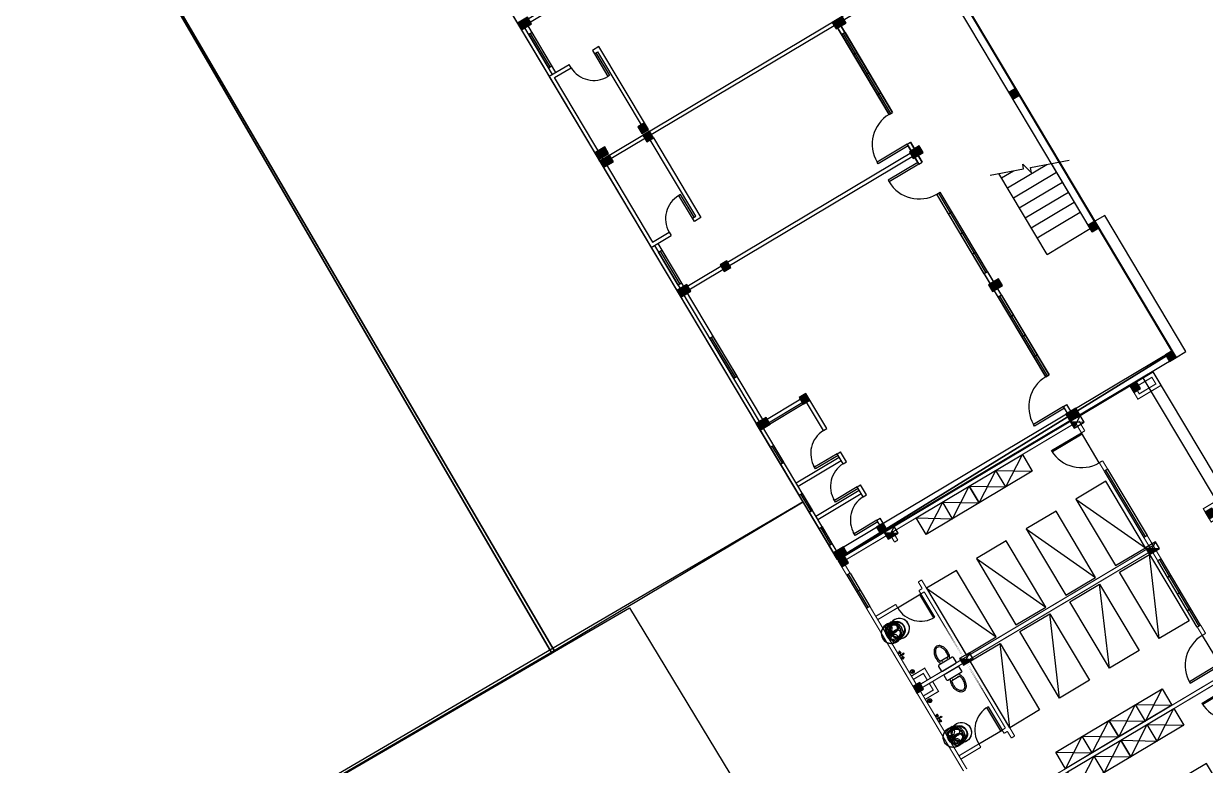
# Model space of a CAD drawing. Header units: millimetres. Extents: x -341 to 79, y 65 to 137.
# Drawn here: x -326.49 to -318.85, y 122.92 to 127.72 of the extents above; entities that cross this region are included whole.
import ezdxf

# ---------------------------------------------------------------- set-up
doc = ezdxf.new("R2010")
doc.units = ezdxf.units.MM
doc.header["$LTSCALE"] = 0.3
doc.header["$MEASUREMENT"] = 0
doc.linetypes.add('DASHDOTX2', pattern=[2, 1, -0.5, 0, -0.5])
doc.layers.get('0').update_dxf_attribs({"linetype": 'CONTINUOUS', "lineweight": 13})
for name, color, linetype in [('CHUSO', 141, 'CONTINUOUS'), ('HATCH', 8, 'CONTINUOUS'), ('HATCH1', 8, 'CONTINUOUS'), ('KT', 8, 'CONTINUOUS'), ('LAYER 1', 1, 'CONTINUOUS'), ('Layer2', 4, 'CONTINUOUS'), ('LAYER3', 34, 'CONTINUOUS'), ('LAYER5', 5, 'CONTINUOUS'), ('LAYER7', 7, 'CONTINUOUS'), ('THIETBI', 25, 'CONTINUOUS'), ('TUONG', 7, 'CONTINUOUS')]:
    doc.layers.add(name, color=color, linetype=linetype)
doc.styles.add('ATTR', font='romans.shx', dxfattribs={"width": 0.8, "height": 0.7})
doc.linetypes.add('FENCELINE2', pattern='A,0.25,-0.1,[132,ltypeshp.shx,S=0.1,R=0,X=-0.1,Y=0],-0.1,1', length=1.45)

# ---------------------------------------------------------------- blocks, each defined once
blk = doc.blocks.new('TOILET')
at = {"layer": 'THIETBI', "linetype": 'Continuous'}
for p, q in [((2.25, 0), (-2.25, 0)), ((-2.5, -0.25), (-2.5, -1.75)), ((-2.25, -2), (2.25, -2)), ((-1.33, -2.7), (1.33, -2.7)), ((-0.96, -2.48), (-0.96, -2.7)), ((-0.86, -2.48), (-0.96, -2.48)), ((-0.96, -2.7), (-0.86, -2.7)), ((-0.86, -2.7), (-0.86, -2.48)), ((0.86, -2.7), (0.86, -2.48)), ((0.86, -2.48), (0.96, -2.48)), ((0.96, -2.7), (0.86, -2.7)), ((0.96, -2.48), (0.96, -2.7)), ((2.5, -1.75), (2.5, -0.25))]:
    blk.add_line(p, q, dxfattribs=at)
for centre, radius, start, end in [((-2.25, -0.25), 0.25, 90, 180), ((2.25, -0.25), 0.25, 0, 90), ((-2.25, -1.75), 0.25, 180, 270), ((2.64, -4.01), 4.58, 164.9269, 180), ((1.34, -3.66), 3.23, 149.0966, 164.9269), ((2.64, -4.01), 4.18, 164.9269, 180), ((1.34, -3.66), 2.83, 160.176, 164.9269), ((-1.34, -3.66), 2.83, 15.0731, 19.824), ((-2.64, -4.01), 4.18, 0, 15.0731), ((-1.34, -3.66), 3.23, 15.0731, 30.9034), ((-2.64, -4.01), 4.58, 360, 15.0731), ((2.25, -1.75), 0.25, 270, 0), ((2.64, -4.01), 4.58, 180, 195.0731), ((1.34, -4.36), 3.23, 195.0731, 213.0315), ((2.64, -4.01), 4.18, 180, 195.0731), ((1.34, -4.36), 2.83, 195.0731, 213.0315), ((0.52, -4.9), 2.26, 213.0315, 237.5002), ((0.52, -4.9), 1.86, 213.0315, 237.5002), ((0, -5.71), 0.893, 237.5002, 270), ((0, -5.71), 0.893, 270, 302.4998), ((-0.52, -4.9), 1.86, 302.4998, 326.9685), ((-0.52, -4.9), 2.26, 302.4998, 326.9685), ((-1.34, -4.36), 2.83, 326.9685, 344.9269), ((-1.34, -4.36), 3.23, 326.9685, 344.9269), ((-2.64, -4.01), 4.18, 344.9269, 360), ((-2.64, -4.01), 4.58, 344.9269, 0), ((0, -5.71), 1.29, 237.5002, 270), ((0, -5.71), 1.29, 270, 302.4998)]:
    blk.add_arc(centre, radius, start, end, dxfattribs=at)
blk = doc.blocks.new('la')
at = {"layer": 'THIETBI', "linetype": 'Continuous'}
for p, q in [((-5933, 607097), (-5955, 607330)), ((-5944, 607224), (-5944, 607230)), ((-5467, 607097), (-5933, 607097)), ((-5700, 607139), (-5859, 607139)), ((-5859, 607122), (-5541, 607122)), ((-5759, 607200), (-5715, 607200)), ((-5759, 607183), (-5759, 607200)), ((-5759, 607167), (-5759, 607183)), ((-5700, 607167), (-5759, 607167)), ((-5700, 607278), (-5735, 607278)), ((-5720, 607192), (-5728, 607192)), ((-5728, 607175), (-5672, 607175)), ((-5726, 607183), (-5717, 607183)), ((-5710, 607250), (-5715, 607196)), ((-5700, 607309), (-5700, 607252)), ((-5665, 607278), (-5700, 607278)), ((-5641, 607167), (-5700, 607167)), ((-5541, 607139), (-5700, 607139)), ((-5685, 607196), (-5690, 607250)), ((-5685, 607200), (-5641, 607200)), ((-5675, 607183), (-5684, 607183)), ((-5672, 607192), (-5680, 607192)), ((-5641, 607200), (-5641, 607183)), ((-5641, 607183), (-5641, 607167)), ((-5446, 607330), (-5467, 607097)), ((-5456, 607230), (-5456, 607224))]:
    blk.add_line(p, q, dxfattribs=at)
for centre, radius in [((-5743, 607183), 17), ((-5700, 607278), 21.2), ((-5700, 607278), 17), ((-5658, 607183), 17)]:
    blk.add_circle(centre, radius, dxfattribs=at)
for centre, radius, start, end in [((-5787, 607339), 103, 150.4377, 180), ((-5787, 607339), 103, 180, 209.5623), ((-5744, 607315), 152, 126.1394, 150.4377), ((-5717, 607278), 198, 106.8299, 126.1394), ((-5699, 607218), 261, 90, 106.8299), ((-5699, 607218), 261, 73.1701, 90), ((-5681, 607278), 198, 53.8606, 73.1701), ((-5653, 607315), 152, 29.5623, 53.8606), ((-5611, 607339), 103, 0, 29.5623), ((-5611, 607339), 103, 330.4377, 0), ((-5810, 607330), 145, 180, 190.3889), ((-5859, 607224), 84.9, 180, 270), ((-5859, 607224), 102, 218.2453, 270), ((-5744, 607363), 152, 209.5623, 233.8606), ((-5717, 607401), 198, 233.8606, 253.1701), ((-5699, 607460), 261, 253.1701, 266.4587), ((-5720, 607196), 4.24, 270, 354.3929), ((-5700, 607232), 20, 59.7473, 120.2527), ((-5699, 607460), 261, 273.0264, 286.8299), ((-5680, 607196), 4.24, 185.6071, 270), ((-5681, 607401), 198, 286.8299, 306.1394), ((-5653, 607363), 152, 306.1394, 330.4377), ((-5541, 607224), 84.9, 270, 0), ((-5541, 607224), 102, 270, 321.7547)]:
    blk.add_arc(centre, radius, start, end, dxfattribs=at)
blk.add_spline([(-5446, 607330), (-5488, 607436), (-5558, 607489), (-5649, 607517), (-5751, 607517), (-5842, 607489), (-5912, 607436), (-5950, 607366), (-5955, 607330)], degree=3, dxfattribs=at)
blk = doc.blocks.new('WALFCT1T')
for p, q in [((-5.5, -1), (-5, -1)), ((-5.5, -2), (-5.5, -1)), ((-2.5, -2), (-5.5, -2)), ((-5, -2), (-5, -2.5)), ((-5, -2.5), (-3, -2.5)), ((-3, -1), (-2.5, -1)), ((-3, -2.5), (-3, -2)), ((-2.5, -1), (-2.5, -2)), ((-1, -0.5), (1, -0.5)), ((0.75, -5.5), (-0.75, -5.5)), ((2.5, -1), (3, -1)), ((2.5, -2), (2.5, -1)), ((5.5, -2), (2.5, -2)), ((3, -2), (3, -2.5)), ((3, -2.5), (5, -2.5)), ((5, -1), (5.5, -1)), ((5, -2.5), (5, -2)), ((5.5, -1), (5.5, -2))]:
    blk.add_line(p, q)
for points in [[(-3, 0), (-3, -1), (-5, -1), (-5, 0)], [(-0.25, -0.5), (-0.25, 0), (0.25, 0), (0.25, -0.5)], [(5, 0), (5, -1), (3, -1), (3, 0)]]:
    blk.add_lwpolyline(points, close=True)
for centre, start, end in [((-13.2658, -3.6195), 351.4554, 14.26943), ((13.2658, -3.6195), 165.7306, 188.5446)]:
    blk.add_arc(centre, 12.6562, start, end)
at = {"style": 'ATTR', "width": 0.8, "flags": 9}
blk.add_attdef('ESTCODE', (0, 0), '', height=0.7, dxfattribs=at)
blk = doc.blocks.new('NXM')
at = {"layer": 'LAYER7', "ltscale": 5}
h = blk.add_hatch(color=256, dxfattribs=at)
h.paths.add_polyline_path([(-121859.37, 340602.76), (-121859.27, 340602.86), (-121859.47, 340602.86)])
h.paths.add_polyline_path([(-121859.37, 340602.76), (-121859.47, 340602.86), (-121859.47, 340602.66)])
h.paths.add_polyline_path([(-121859.27, 340602.66), (-121859.37, 340602.76), (-121859.47, 340602.66)])
h.paths.add_polyline_path([(-121859.27, 340602.66), (-121859.27, 340602.86), (-121859.37, 340602.76)])
h = blk.add_hatch(color=256, dxfattribs=at)
h.paths.add_polyline_path([(-121855.57, 340602.76), (-121855.47, 340602.86), (-121855.67, 340602.86)])
h.paths.add_polyline_path([(-121855.57, 340602.76), (-121855.67, 340602.86), (-121855.67, 340602.66)])
h.paths.add_polyline_path([(-121855.47, 340602.66), (-121855.57, 340602.76), (-121855.67, 340602.66)])
h.paths.add_polyline_path([(-121855.47, 340602.66), (-121855.47, 340602.86), (-121855.57, 340602.76)])
h = blk.add_hatch(color=256, dxfattribs=at)
h.paths.add_polyline_path([(-121859.27, 340601.46), (-121859.47, 340601.46), (-121859.37, 340601.31)])
h.paths.add_polyline_path([(-121859.47, 340601.16), (-121859.37, 340601.31), (-121859.47, 340601.46)])
h = blk.add_hatch(color=256, dxfattribs=at)
h.paths.add_polyline_path([(-121855.47, 340601.46), (-121855.67, 340601.46), (-121855.57, 340601.31)])
h.paths.add_polyline_path([(-121855.67, 340601.16), (-121855.57, 340601.31), (-121855.67, 340601.46)])
h = blk.add_hatch(color=256, dxfattribs=at)
h.paths.add_polyline_path([(-121859.27, 340595.86), (-121859.47, 340595.86), (-121859.37, 340595.71)])
h.paths.add_polyline_path([(-121859.47, 340595.56), (-121859.37, 340595.71), (-121859.47, 340595.86)])
h = blk.add_hatch(color=256, dxfattribs=at)
h.paths.add_polyline_path([(-121855.47, 340595.86), (-121855.67, 340595.86), (-121855.57, 340595.71)])
h.paths.add_polyline_path([(-121855.67, 340595.56), (-121855.57, 340595.71), (-121855.67, 340595.86)])
h.paths.add_polyline_path([(-121855.67, 340595.86), (-121855.67, 340595.56), (-121855.57, 340595.71)])
h = blk.add_hatch(color=256, dxfattribs=at)
h.paths.add_polyline_path([(-121859.37, 340593.96), (-121859.27, 340594.06), (-121859.47, 340594.06)])
h.paths.add_polyline_path([(-121859.37, 340593.96), (-121859.47, 340594.06), (-121859.47, 340593.86)])
h.paths.add_polyline_path([(-121859.27, 340593.86), (-121859.37, 340593.96), (-121859.47, 340593.86)])
h.paths.add_polyline_path([(-121859.27, 340593.86), (-121859.27, 340594.06), (-121859.37, 340593.96)])
h = blk.add_hatch(color=256, dxfattribs=at)
h.paths.add_polyline_path([(-121859.37, 340593.96), (-121859.27, 340594.06), (-121859.47, 340594.06)])
h.paths.add_polyline_path([(-121859.37, 340593.96), (-121859.47, 340594.06), (-121859.47, 340593.86)])
h.paths.add_polyline_path([(-121859.27, 340593.86), (-121859.37, 340593.96), (-121859.47, 340593.86)])
h.paths.add_polyline_path([(-121859.27, 340593.86), (-121859.27, 340594.06), (-121859.37, 340593.96)])
h = blk.add_hatch(color=256, dxfattribs=at)
h.paths.add_polyline_path([(-121855.57, 340593.96), (-121855.47, 340594.06), (-121855.67, 340594.06)])
h.paths.add_polyline_path([(-121855.57, 340593.96), (-121855.67, 340594.06), (-121855.67, 340593.86)])
h.paths.add_polyline_path([(-121855.47, 340593.86), (-121855.57, 340593.96), (-121855.67, 340593.86)])
h.paths.add_polyline_path([(-121855.47, 340593.86), (-121855.47, 340594.06), (-121855.57, 340593.96)])
h = blk.add_hatch(color=256, dxfattribs=at)
h.paths.add_polyline_path([(-121855.57, 340593.96), (-121855.47, 340594.06), (-121855.67, 340594.06)])
h.paths.add_polyline_path([(-121855.57, 340593.96), (-121855.67, 340594.06), (-121855.67, 340593.86)])
h.paths.add_polyline_path([(-121855.47, 340593.86), (-121855.57, 340593.96), (-121855.67, 340593.86)])
h.paths.add_polyline_path([(-121855.47, 340593.86), (-121855.47, 340594.06), (-121855.57, 340593.96)])
at = {"layer": 'LAYER 1', "ltscale": 5}
for p, q in [((-121859.859, 340602.678), (-121859.759, 340602.678)), ((-121859.809, 340602.728), (-121859.809, 340602.628)), ((-121858.881, 340602.678), (-121858.981, 340602.678)), ((-121858.931, 340602.728), (-121858.931, 340602.628))]:
    blk.add_line(p, q, dxfattribs=at)
for centre in [(-121859.809, 340602.678), (-121858.931, 340602.678)]:
    blk.add_circle(centre, 0.05, dxfattribs=at)
at = {"layer": 'LAYER5', "linetype": 'Continuous'}
for p, q in [((-121855.92, 340602.86), (-121856.92, 340602.86)), ((-121856.92, 340602.81), (-121855.92, 340602.81)), ((-121855.92, 340602.76), (-121856.92, 340602.76)), ((-121856.42, 340602.86), (-121856.42, 340602.76)), ((-121861.72, 340595.76), (-121859.72, 340595.76)), ((-121859.72, 340595.71), (-121861.72, 340595.71)), ((-121861.72, 340595.66), (-121859.72, 340595.66)), ((-121861.22, 340595.76), (-121861.22, 340595.66)), ((-121860.72, 340595.76), (-121860.72, 340595.66)), ((-121860.22, 340595.76), (-121860.22, 340595.66)), ((-121857.02, 340595.76), (-121859.02, 340595.76)), ((-121859.02, 340595.71), (-121857.02, 340595.71)), ((-121857.02, 340595.66), (-121859.02, 340595.66))]:
    blk.add_line(p, q, dxfattribs=at)
for points in [[(-121861.42, 340601.46), (-121861.42, 340601.5), (-121860.72, 340601.5), (-121860.72, 340601.46)], [(-121857.32, 340601.46), (-121857.32, 340601.5), (-121858.02, 340601.5), (-121858.02, 340601.46)], [(-121863.47, 340595.76), (-121863.51, 340595.76), (-121863.51, 340596.66), (-121863.47, 340596.66)], [(-121862.87, 340595.76), (-121862.83, 340595.76), (-121862.83, 340596.66), (-121862.87, 340596.66)], [(-121855.87, 340595.76), (-121855.91, 340595.76), (-121855.91, 340596.66), (-121855.87, 340596.66)]]:
    blk.add_lwpolyline(points, close=True, dxfattribs=at)
for centre, radius, start, end in [((-121861.4, 340601.48), 0.68, 358.3153, 91.6847), ((-121857.34, 340601.48), 0.68, 88.3153, 181.6847), ((-121863.466, 340595.76), 0.904, 90.2526, 180), ((-121862.874, 340595.76), 0.904, 360, 89.7474), ((-121855.866, 340595.76), 0.904, 90.2526, 180)]:
    blk.add_arc(centre, radius, start, end, dxfattribs=at)
at = {"layer": 'LAYER7', "ltscale": 5}
for p, q in [((-121859.47, 340602.86), (-121859.27, 340602.66)), ((-121859.27, 340602.86), (-121859.47, 340602.66)), ((-121855.67, 340602.86), (-121855.47, 340602.66)), ((-121855.47, 340602.86), (-121855.67, 340602.66)), ((-121861.42, 340602.16), (-121861.42, 340601.46)), ((-121857.32, 340602.16), (-121857.32, 340601.46)), ((-121859.47, 340601.46), (-121859.27, 340601.16)), ((-121859.27, 340601.46), (-121859.47, 340601.16)), ((-121855.67, 340601.46), (-121855.47, 340601.16)), ((-121855.47, 340601.46), (-121855.67, 340601.16)), ((-121861.97, 340595.76), (-121862.87, 340595.76)), ((-121859.47, 340595.86), (-121859.27, 340595.56)), ((-121859.27, 340595.86), (-121859.47, 340595.56)), ((-121856.77, 340595.76), (-121855.87, 340595.76)), ((-121855.67, 340595.86), (-121855.47, 340595.56)), ((-121855.47, 340595.86), (-121855.67, 340595.56)), ((-121855.47, 340595.66), (-121855.47, 340593.86)), ((-121859.27, 340594.06), (-121859.47, 340593.86)), ((-121859.27, 340594.06), (-121859.47, 340593.86)), ((-121855.67, 340594.06), (-121855.47, 340593.86)), ((-121855.47, 340594.06), (-121855.67, 340593.86)), ((-121855.67, 340594.06), (-121855.47, 340593.86)), ((-121855.47, 340594.06), (-121855.67, 340593.86)), ((-121877.97, 340593.66), (-121855.47, 340593.66)), ((-121877.97, 340593.36), (-121855.47, 340593.36))]:
    blk.add_line(p, q, dxfattribs=at)
at = {"layer": 'LAYER7', "ltscale": 5, "const_width": 0.03}
for points in [[(-121863.22, 340602.86), (-121863.22, 340595.66)], [(-121863.12, 340602.86), (-121863.12, 340595.66)], [(-121861.82, 340602.86), (-121859.37, 340602.86)], [(-121861.82, 340602.76), (-121859.37, 340602.76)], [(-121861.52, 340602.16), (-121861.52, 340602.76)], [(-121861.52, 340602.16), (-121861.52, 340602.76)], [(-121861.42, 340602.16), (-121861.42, 340602.76)], [(-121861.42, 340602.76), (-121861.42, 340602.16)], [(-121859.42, 340602.36), (-121859.72, 340602.36), (-121859.72, 340602.76)], [(-121859.42, 340602.46), (-121859.62, 340602.46), (-121859.62, 340602.76)], [(-121859.42, 340602.86), (-121859.42, 340595.66)], [(-121859.37, 340602.86), (-121856.92, 340602.86)], [(-121859.37, 340602.76), (-121856.92, 340602.76)], [(-121859.32, 340602.86), (-121859.32, 340595.66)], [(-121859.32, 340602.46), (-121859.12, 340602.46), (-121859.12, 340602.76)], [(-121859.32, 340602.36), (-121859.02, 340602.36), (-121859.02, 340602.76)], [(-121857.32, 340602.16), (-121857.32, 340602.76)], [(-121857.32, 340602.76), (-121857.32, 340602.16)], [(-121857.22, 340602.16), (-121857.22, 340602.76)], [(-121857.22, 340602.16), (-121857.22, 340602.76)], [(-121855.92, 340602.86), (-121855.47, 340602.86)], [(-121855.92, 340602.76), (-121855.57, 340602.76)], [(-121855.57, 340602.76), (-121855.57, 340595.76)], [(-121855.47, 340602.86), (-121855.47, 340595.66)], [(-121861.42, 340602.16), (-121861.52, 340602.16)], [(-121857.32, 340602.16), (-121857.22, 340602.16)], [(-121861.52, 340601.36), (-121861.52, 340601.46)], [(-121861.52, 340601.36), (-121861.52, 340601.46)], [(-121861.42, 340601.46), (-121861.52, 340601.46)], [(-121861.42, 340601.36), (-121861.42, 340601.46)], [(-121861.42, 340601.46), (-121861.42, 340601.36)], [(-121857.32, 340601.36), (-121857.32, 340601.46)], [(-121857.32, 340601.46), (-121857.32, 340601.36)], [(-121857.32, 340601.46), (-121857.22, 340601.46)], [(-121857.22, 340601.36), (-121857.22, 340601.46)], [(-121857.22, 340601.36), (-121857.22, 340601.46)], [(-121861.52, 340601.36), (-121861.72, 340601.36)], [(-121861.52, 340601.26), (-121861.72, 340601.26)], [(-121859.42, 340601.26), (-121861.52, 340601.26)], [(-121859.32, 340601.26), (-121857.22, 340601.26)], [(-121857.22, 340601.36), (-121857.02, 340601.36)], [(-121857.22, 340601.26), (-121857.02, 340601.26)], [(-121855.82, 340601.36), (-121855.57, 340601.36)], [(-121855.82, 340601.26), (-121855.57, 340601.26)], [(-121861.72, 340595.76), (-121861.97, 340595.76)], [(-121861.97, 340595.76), (-121861.97, 340595.66)], [(-121861.72, 340595.66), (-121861.97, 340595.66)], [(-121859.37, 340595.76), (-121859.72, 340595.76)], [(-121859.37, 340595.66), (-121859.72, 340595.66)], [(-121859.37, 340595.76), (-121859.02, 340595.76)], [(-121859.37, 340595.66), (-121859.02, 340595.66)], [(-121857.02, 340595.76), (-121856.77, 340595.76)], [(-121857.02, 340595.66), (-121856.77, 340595.66)], [(-121856.77, 340595.76), (-121856.77, 340595.66)], [(-121855.87, 340595.76), (-121855.57, 340595.76)], [(-121855.87, 340595.76), (-121855.87, 340595.66)], [(-121855.87, 340595.66), (-121855.57, 340595.66)]]:
    blk.add_lwpolyline(points, dxfattribs=at)
at = {"layer": 'LAYER7', "ltscale": 5}
for points in [[(-121859.47, 340602.66), (-121859.27, 340602.66), (-121859.27, 340602.86), (-121859.47, 340602.86)], [(-121855.67, 340602.66), (-121855.47, 340602.66), (-121855.47, 340602.86), (-121855.67, 340602.86)], [(-121859.47, 340601.16), (-121859.27, 340601.16), (-121859.27, 340601.46), (-121859.47, 340601.46)], [(-121855.67, 340601.16), (-121855.47, 340601.16), (-121855.47, 340601.46), (-121855.67, 340601.46)], [(-121859.47, 340595.56), (-121859.27, 340595.56), (-121859.27, 340595.86), (-121859.47, 340595.86)], [(-121855.67, 340595.56), (-121855.47, 340595.56), (-121855.47, 340595.86), (-121855.67, 340595.86)], [(-121859.47, 340593.86), (-121859.27, 340593.86), (-121859.27, 340594.06), (-121859.47, 340594.06)], [(-121859.47, 340593.86), (-121859.27, 340593.86), (-121859.27, 340594.06), (-121859.47, 340594.06)], [(-121855.67, 340593.86), (-121855.47, 340593.86), (-121855.47, 340594.06), (-121855.67, 340594.06)], [(-121855.67, 340593.86), (-121855.47, 340593.86), (-121855.47, 340594.06), (-121855.67, 340594.06)]]:
    blk.add_lwpolyline(points, close=True, dxfattribs=at)
at = {"layer": 'LAYER7', "ltscale": 5, "const_width": 0.03}
for points in [[(-121859.42, 340601.36), (-121861.42, 340601.36), (-121861.42, 340601.36), (-121859.42, 340601.36)], [(-121859.32, 340601.36), (-121857.32, 340601.36), (-121857.32, 340601.36), (-121859.32, 340601.36)], [(-121859.57, 340593.66), (-121859.17, 340593.66), (-121859.17, 340594.06), (-121859.57, 340594.06)], [(-121855.87, 340593.36), (-121855.47, 340593.36), (-121855.47, 340594.06), (-121855.87, 340594.06)], [(-121855.77, 340593.46), (-121855.57, 340593.46), (-121855.57, 340593.96), (-121855.77, 340593.96)]]:
    blk.add_lwpolyline(points, close=True, dxfattribs=at)
at = {"layer": 'THIETBI', "ltscale": 5}
for p, q in [((-121861.47, 340601.26), (-121859.47, 340600.36)), ((-121857.27, 340601.26), (-121859.27, 340600.36)), ((-121863.72, 340600.56), (-121863.22, 340599.76)), ((-121863.12, 340600.56), (-121862.62, 340599.76)), ((-121862.62, 340600.56), (-121863.12, 340599.76)), ((-121856.07, 340600.56), (-121855.57, 340599.76)), ((-121855.57, 340600.56), (-121856.07, 340599.76)), ((-121863.72, 340599.76), (-121863.22, 340598.96)), ((-121863.22, 340599.76), (-121863.72, 340598.96)), ((-121863.12, 340599.76), (-121862.62, 340598.96)), ((-121862.62, 340599.76), (-121863.12, 340598.96)), ((-121861.47, 340599.76), (-121859.47, 340598.86)), ((-121857.27, 340599.76), (-121859.27, 340598.86)), ((-121856.07, 340599.76), (-121855.57, 340598.96)), ((-121855.57, 340599.76), (-121856.07, 340598.96)), ((-121863.72, 340598.96), (-121863.22, 340598.16)), ((-121863.22, 340598.96), (-121863.72, 340598.16)), ((-121863.12, 340598.96), (-121862.62, 340598.16)), ((-121862.62, 340598.96), (-121863.12, 340598.16)), ((-121856.07, 340598.96), (-121855.57, 340598.16)), ((-121855.57, 340598.96), (-121856.07, 340598.16)), ((-121863.72, 340598.16), (-121863.22, 340597.36)), ((-121863.22, 340598.16), (-121863.72, 340597.36)), ((-121863.12, 340598.16), (-121862.62, 340597.36)), ((-121862.62, 340598.16), (-121863.12, 340597.36)), ((-121861.47, 340598.26), (-121859.47, 340597.36)), ((-121857.27, 340598.26), (-121859.27, 340597.36)), ((-121856.07, 340598.16), (-121855.57, 340597.36)), ((-121855.57, 340598.16), (-121856.07, 340597.36)), ((-121861.47, 340596.76), (-121859.47, 340595.86)), ((-121857.27, 340596.76), (-121859.27, 340595.86))]:
    blk.add_line(p, q, dxfattribs=at)
for points in [[(-121859.47, 340601.26), (-121859.47, 340600.36), (-121861.47, 340600.36), (-121861.47, 340601.26)], [(-121859.27, 340601.26), (-121859.27, 340600.36), (-121857.27, 340600.36), (-121857.27, 340601.26)], [(-121863.72, 340600.56), (-121863.22, 340600.56), (-121863.22, 340598.96), (-121863.72, 340598.96)], [(-121863.12, 340600.56), (-121862.62, 340600.56), (-121862.62, 340598.96), (-121863.12, 340598.96)], [(-121856.07, 340600.56), (-121855.57, 340600.56), (-121855.57, 340598.96), (-121856.07, 340598.96)], [(-121859.47, 340599.76), (-121859.47, 340598.86), (-121861.47, 340598.86), (-121861.47, 340599.76)], [(-121859.27, 340599.76), (-121859.27, 340598.86), (-121857.27, 340598.86), (-121857.27, 340599.76)], [(-121863.72, 340598.96), (-121863.22, 340598.96), (-121863.22, 340597.36), (-121863.72, 340597.36)], [(-121863.12, 340598.96), (-121862.62, 340598.96), (-121862.62, 340597.36), (-121863.12, 340597.36)], [(-121856.07, 340598.96), (-121855.57, 340598.96), (-121855.57, 340597.36), (-121856.07, 340597.36)], [(-121866.87, 340598.26), (-121866.87, 340597.36), (-121864.87, 340597.36), (-121864.87, 340598.26)], [(-121859.47, 340598.26), (-121859.47, 340597.36), (-121861.47, 340597.36), (-121861.47, 340598.26)], [(-121859.27, 340598.26), (-121859.27, 340597.36), (-121857.27, 340597.36), (-121857.27, 340598.26)], [(-121859.47, 340596.76), (-121859.47, 340595.86), (-121861.47, 340595.86), (-121861.47, 340596.76)], [(-121859.27, 340596.76), (-121859.27, 340595.86), (-121857.27, 340595.86), (-121857.27, 340596.76)]]:
    blk.add_lwpolyline(points, close=True, dxfattribs=at)
for points in [[(-121863.72, 340599.76), (-121863.22, 340599.76)], [(-121863.12, 340599.76), (-121862.62, 340599.76)], [(-121856.07, 340599.76), (-121855.57, 340599.76)], [(-121863.72, 340598.16), (-121863.22, 340598.16)], [(-121863.12, 340598.16), (-121862.62, 340598.16)], [(-121856.07, 340598.16), (-121855.57, 340598.16)]]:
    blk.add_lwpolyline(points, dxfattribs=at)
at = {"layer": 'TUONG', "linetype": 'ByBlock', "ltscale": 5, "const_width": 0.03}
for points in [[(-121856.92, 340602.76), (-121856.92, 340602.86)], [(-121855.92, 340602.76), (-121855.92, 340602.86)], [(-121861.72, 340601.26), (-121861.72, 340601.36)], [(-121857.02, 340601.26), (-121857.02, 340601.36)], [(-121855.82, 340601.26), (-121855.82, 340601.36)], [(-121861.72, 340595.66), (-121861.72, 340595.76)], [(-121859.72, 340595.66), (-121859.72, 340595.76)], [(-121859.02, 340595.66), (-121859.02, 340595.76)], [(-121857.02, 340595.66), (-121857.02, 340595.76)]]:
    blk.add_lwpolyline(points, dxfattribs=at)
at = {"layer": 'CHUSO', "linetype": 'Continuous', "yscale": 0.09000000002561137, "zscale": 0.09}
for p, xscale, rotation in [((-121859.42, 340601.805), -0.09000000002561137, 270), ((-121859.32, 340601.805), 0.09000000002561137, 90)]:
    blk.add_blockref('TOILET', p, dxfattribs=dict(at, xscale=xscale, rotation=rotation))
at = {"layer": 'KT', "yscale": 0.0009999999310821295, "zscale": 0.001, "rotation": 180}
for p, xscale in [((-121855.236, 341209.857), -0.0009999999892897904), ((-121863.504, 341209.857), 0.0009999999892897904)]:
    blk.add_blockref('la', p, dxfattribs=dict(at, xscale=xscale))
at = {"layer": 'LAYER3', "linetype": 'Continuous', "ltscale": 0.4, "yscale": 0.02000000001862645, "zscale": 0.02}
for p, xscale in [((-121860.319, 340602.735), 0.02000000001862645), ((-121858.421, 340602.735), -0.02000000001862645)]:
    blk.add_blockref('WALFCT1T', p, dxfattribs=dict(at, xscale=xscale))
blk = doc.blocks.new('TTAT')
at = {"layer": 'HATCH', "ltscale": 5}
for points in [[(-121961.41, 340867.551), (-121961.41, 340867.251), (-121961.21, 340867.251), (-121961.21, 340867.551)], [(-121957.51, 340867.551), (-121957.51, 340867.251), (-121957.31, 340867.251), (-121957.31, 340867.551)], [(-121953.51, 340867.551), (-121953.51, 340867.251), (-121953.31, 340867.251), (-121953.31, 340867.551)], [(-121949.61, 340867.551), (-121949.61, 340867.251), (-121949.41, 340867.251), (-121949.41, 340867.551)], [(-121949.36, 340867.551), (-121949.36, 340867.251), (-121949.16, 340867.251), (-121949.16, 340867.551)], [(-121945.46, 340867.551), (-121945.46, 340867.251), (-121945.26, 340867.251), (-121945.26, 340867.551)], [(-121961.41, 340866.251), (-121961.41, 340866.051), (-121961.21, 340866.051), (-121961.21, 340866.251)], [(-121957.51, 340866.251), (-121957.51, 340866.051), (-121957.31, 340866.051), (-121957.31, 340866.251)], [(-121953.51, 340866.251), (-121953.51, 340866.051), (-121953.31, 340866.051), (-121953.31, 340866.251)], [(-121949.61, 340866.251), (-121949.61, 340866.051), (-121949.41, 340866.051), (-121949.41, 340866.251)], [(-121949.36, 340866.251), (-121949.36, 340866.051), (-121949.16, 340866.051), (-121949.16, 340866.251)], [(-121961.41, 340860.551), (-121961.41, 340860.251), (-121961.21, 340860.251), (-121961.21, 340860.551)], [(-121957.51, 340860.551), (-121957.51, 340860.251), (-121957.31, 340860.251), (-121957.31, 340860.551)], [(-121953.51, 340860.551), (-121953.51, 340860.251), (-121953.31, 340860.251), (-121953.31, 340860.551)], [(-121949.61, 340860.551), (-121949.61, 340860.251), (-121949.41, 340860.251), (-121949.41, 340860.551)], [(-121961.41, 340857.551), (-121961.41, 340857.351), (-121961.21, 340857.351), (-121961.21, 340857.551)], [(-121957.51, 340857.551), (-121957.51, 340857.351), (-121957.31, 340857.351), (-121957.31, 340857.551)], [(-121953.51, 340857.551), (-121953.51, 340857.351), (-121953.31, 340857.351), (-121953.31, 340857.551)]]:
    blk.add_hatch(color=256, dxfattribs=at).paths.add_polyline_path(points)
for p, q in [((-121961.41, 340857.351), (-121961.41, 340857.051)), ((-121957.31, 340857.351), (-121961.41, 340857.351)), ((-121957.31, 340857.051), (-121957.31, 340857.351)), ((-121961.41, 340857.051), (-121957.31, 340857.051))]:
    blk.add_line(p, q, dxfattribs=at)
for points in [[(-121961.41, 340867.551), (-121961.41, 340867.251), (-121961.21, 340867.251), (-121961.21, 340867.551)], [(-121961.21, 340857.351), (-121961.41, 340857.351), (-121961.41, 340867.551), (-121961.21, 340867.551)], [(-121957.51, 340867.551), (-121957.51, 340867.251), (-121957.31, 340867.251), (-121957.31, 340867.551)], [(-121953.51, 340867.551), (-121953.51, 340867.251), (-121953.31, 340867.251), (-121953.31, 340867.551)], [(-121949.61, 340867.551), (-121949.61, 340867.251), (-121949.41, 340867.251), (-121949.41, 340867.551)], [(-121949.36, 340867.551), (-121949.36, 340867.251), (-121949.16, 340867.251), (-121949.16, 340867.551)], [(-121945.46, 340867.551), (-121945.46, 340867.251), (-121945.26, 340867.251), (-121945.26, 340867.551)], [(-121961.41, 340866.251), (-121961.41, 340866.051), (-121961.21, 340866.051), (-121961.21, 340866.251)], [(-121957.51, 340866.251), (-121957.51, 340866.051), (-121957.31, 340866.051), (-121957.31, 340866.251)], [(-121953.51, 340866.251), (-121953.51, 340866.051), (-121953.31, 340866.051), (-121953.31, 340866.251)], [(-121949.61, 340866.251), (-121949.61, 340866.051), (-121949.41, 340866.051), (-121949.41, 340866.251)], [(-121949.36, 340866.251), (-121949.36, 340866.051), (-121949.16, 340866.051), (-121949.16, 340866.251)], [(-121961.41, 340860.551), (-121961.41, 340860.251), (-121961.21, 340860.251), (-121961.21, 340860.551)], [(-121957.51, 340860.551), (-121957.51, 340860.251), (-121957.31, 340860.251), (-121957.31, 340860.551)], [(-121953.51, 340860.551), (-121953.51, 340860.251), (-121953.31, 340860.251), (-121953.31, 340860.551)], [(-121949.61, 340860.551), (-121949.61, 340860.251), (-121949.41, 340860.251), (-121949.41, 340860.551)], [(-121961.41, 340857.551), (-121961.41, 340857.351), (-121961.21, 340857.351), (-121961.21, 340857.551)], [(-121957.51, 340857.551), (-121957.51, 340857.351), (-121957.31, 340857.351), (-121957.31, 340857.551)], [(-121957.51, 340857.551), (-121949.41, 340857.551), (-121949.41, 340857.351), (-121957.51, 340857.351)], [(-121953.51, 340857.551), (-121953.51, 340857.351), (-121953.31, 340857.351), (-121953.31, 340857.551)]]:
    blk.add_lwpolyline(points, close=True, dxfattribs=at)
for points in [[(-121961.41, 340867.551), (-121957.31, 340867.551)], [(-121961.41, 340867.451), (-121957.31, 340867.451)], [(-121960.26, 340867.451), (-121960.26, 340866.151)], [(-121960.16, 340867.451), (-121960.16, 340866.151)], [(-121959.26, 340867.451), (-121959.26, 340866.151)], [(-121959.16, 340867.451), (-121959.16, 340866.151)], [(-121957.51, 340866.051), (-121957.51, 340867.551)], [(-121957.46, 340867.551), (-121957.46, 340866.051)], [(-121957.36, 340867.551), (-121957.36, 340866.051)], [(-121957.31, 340867.451), (-121953.31, 340867.451)], [(-121957.31, 340867.351), (-121953.31, 340867.351)], [(-121953.46, 340860.401), (-121953.46, 340867.551)], [(-121952.01, 340867.451), (-121953.41, 340867.451)], [(-121952.01, 340867.351), (-121953.41, 340867.351)], [(-121953.36, 340860.401), (-121953.36, 340867.551)], [(-121949.41, 340867.551), (-121952.01, 340867.551), (-121952.01, 340866.951)], [(-121949.41, 340867.451), (-121951.91, 340867.451), (-121951.91, 340866.951)], [(-121949.51, 340857.551), (-121949.51, 340867.551)], [(-121949.46, 340867.551), (-121946.86, 340867.551), (-121946.86, 340866.951)], [(-121949.46, 340867.451), (-121946.96, 340867.451), (-121946.96, 340866.951)], [(-121949.41, 340857.551), (-121949.41, 340867.551)], [(-121949.41, 340867.551), (-121949.36, 340867.551)], [(-121946.86, 340867.451), (-121945.46, 340867.451)], [(-121946.86, 340867.351), (-121945.46, 340867.351)], [(-121945.41, 340860.551), (-121945.41, 340867.551)], [(-121945.31, 340860.551), (-121945.31, 340867.551)], [(-121951.91, 340866.951), (-121952.01, 340866.951)], [(-121946.96, 340866.951), (-121946.86, 340866.951)], [(-121961.41, 340866.151), (-121961.06, 340866.151)], [(-121961.06, 340866.151), (-121961.06, 340866.051)], [(-121960.36, 340866.151), (-121960.06, 340866.151)], [(-121960.36, 340866.151), (-121960.36, 340866.051)], [(-121960.06, 340866.151), (-121960.06, 340866.051)], [(-121959.36, 340866.151), (-121959.06, 340866.151)], [(-121959.36, 340866.151), (-121959.36, 340866.051)], [(-121959.06, 340866.151), (-121959.06, 340866.051)], [(-121958.36, 340866.151), (-121957.31, 340866.151)], [(-121958.36, 340866.151), (-121958.36, 340866.051)], [(-121949.61, 340866.051), (-121952.01, 340866.051), (-121952.01, 340866.251), (-121951.91, 340866.251), (-121951.91, 340866.151), (-121949.51, 340866.151)], [(-121949.26, 340866.051), (-121946.86, 340866.051), (-121946.86, 340866.251), (-121946.96, 340866.251), (-121946.96, 340866.151), (-121949.36, 340866.151)], [(-121961.41, 340866.051), (-121961.06, 340866.051)], [(-121960.36, 340866.051), (-121960.06, 340866.051)], [(-121959.36, 340866.051), (-121959.06, 340866.051)], [(-121958.36, 340866.051), (-121957.31, 340866.051)], [(-121961.41, 340860.501), (-121961.01, 340860.501)], [(-121961.41, 340860.401), (-121961.01, 340860.401)], [(-121961.01, 340860.501), (-121961.01, 340860.401)], [(-121960.11, 340860.501), (-121954.61, 340860.501)], [(-121960.11, 340860.401), (-121954.61, 340860.401)], [(-121957.01, 340860.501), (-121957.51, 340860.501)], [(-121957.11, 340860.501), (-121957.51, 340860.501)], [(-121957.01, 340860.401), (-121957.51, 340860.401)], [(-121957.11, 340860.401), (-121957.51, 340860.401)], [(-121957.01, 340860.501), (-121957.31, 340860.501)], [(-121957.01, 340860.401), (-121957.31, 340860.401)], [(-121953.71, 340860.501), (-121953.11, 340860.501)], [(-121953.11, 340860.501), (-121953.71, 340860.501)], [(-121953.71, 340860.501), (-121953.71, 340860.401)], [(-121953.71, 340860.501), (-121953.51, 340860.501)], [(-121953.71, 340860.401), (-121953.11, 340860.401)], [(-121953.11, 340860.401), (-121953.71, 340860.401)], [(-121953.71, 340860.401), (-121953.51, 340860.401)], [(-121953.11, 340860.501), (-121953.31, 340860.501)], [(-121953.11, 340860.401), (-121953.31, 340860.401)], [(-121953.11, 340860.501), (-121953.11, 340860.401)], [(-121952.21, 340860.501), (-121949.41, 340860.501)], [(-121949.41, 340860.501), (-121952.21, 340860.501)], [(-121952.21, 340860.401), (-121949.41, 340860.401)], [(-121949.41, 340860.401), (-121952.21, 340860.401)], [(-121949.91, 340860.501), (-121949.61, 340860.501)], [(-121949.91, 340860.401), (-121949.61, 340860.401)], [(-121949.81, 340860.501), (-121949.41, 340860.501)], [(-121949.81, 340860.401), (-121949.41, 340860.401)], [(-121954.899, 340859.064), (-121955.198, 340858.24), (-121955.084, 340858.191), (-121955.39, 340858.117), (-121955.261, 340858.069), (-121955.609, 340857.113)], [(-121957.41, 340858.851), (-121954.976, 340858.851)], [(-121957.41, 340858.851), (-121957.41, 340857.551)], [(-121956.91, 340858.851), (-121956.91, 340857.551)], [(-121956.61, 340858.851), (-121956.61, 340857.551)], [(-121956.31, 340858.851), (-121956.31, 340857.551)], [(-121956.01, 340858.851), (-121956.01, 340857.551)], [(-121955.71, 340858.851), (-121955.71, 340857.551)], [(-121955.41, 340858.851), (-121955.41, 340857.66)], [(-121955.11, 340858.851), (-121955.11, 340858.484)], [(-121957.41, 340857.551), (-121955.449, 340857.551)]]:
    blk.add_lwpolyline(points, dxfattribs=at)
at = {"layer": 'HATCH', "linetype": 'Continuous'}
for points in [[(-121960.985, 340867.551), (-121960.985, 340867.451), (-121960.485, 340867.451), (-121960.485, 340867.551)], [(-121959.985, 340867.551), (-121959.985, 340867.451), (-121959.485, 340867.451), (-121959.485, 340867.551)], [(-121958.535, 340867.551), (-121958.535, 340867.451), (-121958.035, 340867.451), (-121958.035, 340867.551)], [(-121956.01, 340867.451), (-121956.01, 340867.351), (-121954.81, 340867.351), (-121954.81, 340867.451)], [(-121953.21, 340867.451), (-121952.21, 340867.451), (-121952.21, 340867.351), (-121953.21, 340867.351)], [(-121945.66, 340867.451), (-121946.66, 340867.451), (-121946.66, 340867.351), (-121945.66, 340867.351)]]:
    blk.add_lwpolyline(points, close=True, dxfattribs=at)
for points in [[(-121960.485, 340867.501), (-121960.985, 340867.501)], [(-121959.485, 340867.501), (-121959.985, 340867.501)], [(-121958.035, 340867.501), (-121958.535, 340867.501)], [(-121956.01, 340867.401), (-121954.81, 340867.401)], [(-121952.21, 340867.401), (-121953.21, 340867.401)], [(-121946.66, 340867.401), (-121945.66, 340867.401)], [(-121961.11, 340866.151), (-121961.11, 340866.834)], [(-121961.11, 340866.834), (-121961.06, 340866.834)], [(-121961.06, 340866.151), (-121961.06, 340866.834)], [(-121961.06, 340866.834), (-121961.01, 340866.834)], [(-121960.11, 340866.151), (-121960.11, 340866.834)], [(-121960.11, 340866.834), (-121960.06, 340866.834)], [(-121960.06, 340866.151), (-121960.06, 340866.834)], [(-121960.06, 340866.834), (-121960.01, 340866.834)], [(-121959.11, 340866.151), (-121959.11, 340866.834)], [(-121959.11, 340866.834), (-121959.06, 340866.834)], [(-121959.06, 340866.151), (-121959.06, 340866.834)], [(-121959.06, 340866.834), (-121959.01, 340866.834)], [(-121951.91, 340866.251), (-121951.227, 340866.251)], [(-121951.91, 340866.201), (-121951.227, 340866.201)], [(-121951.227, 340866.201), (-121951.227, 340866.251)], [(-121946.96, 340866.251), (-121947.642, 340866.251)], [(-121947.642, 340866.201), (-121947.642, 340866.251)], [(-121946.96, 340866.201), (-121947.642, 340866.201)], [(-121961.06, 340860.501), (-121961.06, 340861.401)], [(-121961.06, 340861.401), (-121961.01, 340861.401)], [(-121961.01, 340860.501), (-121961.01, 340861.401)], [(-121953.71, 340860.501), (-121953.71, 340861.401)], [(-121953.66, 340861.401), (-121953.71, 340861.401)], [(-121953.66, 340860.501), (-121953.66, 340861.401)], [(-121953.16, 340860.501), (-121953.16, 340861.401)], [(-121953.16, 340861.401), (-121953.11, 340861.401)], [(-121953.11, 340860.501), (-121953.11, 340861.401)], [(-121960.11, 340860.501), (-121960.11, 340860.401)], [(-121957.71, 340860.501), (-121960.11, 340860.501)], [(-121960.11, 340860.451), (-121957.71, 340860.451)], [(-121957.71, 340860.401), (-121960.11, 340860.401)], [(-121959.51, 340860.501), (-121959.51, 340860.401)], [(-121958.91, 340860.501), (-121958.91, 340860.401)], [(-121958.31, 340860.501), (-121958.31, 340860.401)], [(-121957.71, 340860.401), (-121957.71, 340860.501)], [(-121957.01, 340860.501), (-121954.61, 340860.501)], [(-121957.01, 340860.401), (-121957.01, 340860.501)], [(-121954.61, 340860.451), (-121957.01, 340860.451)], [(-121957.01, 340860.401), (-121954.61, 340860.401)], [(-121956.41, 340860.501), (-121956.41, 340860.401)], [(-121955.81, 340860.501), (-121955.81, 340860.401)], [(-121955.21, 340860.501), (-121955.21, 340860.401)], [(-121954.61, 340860.501), (-121954.61, 340860.401)], [(-121952.21, 340860.501), (-121952.21, 340860.401)], [(-121949.81, 340860.501), (-121952.21, 340860.501)], [(-121952.21, 340860.451), (-121949.81, 340860.451)], [(-121949.81, 340860.401), (-121952.21, 340860.401)], [(-121951.61, 340860.501), (-121951.61, 340860.401)], [(-121951.01, 340860.501), (-121951.01, 340860.401)], [(-121950.41, 340860.501), (-121950.41, 340860.401)], [(-121949.81, 340860.401), (-121949.81, 340860.501)]]:
    blk.add_lwpolyline(points, dxfattribs=at)
for centre, radius, start, end in [((-121961.056, 340866.137), 0.697, 1.188, 90.255), ((-121960.056, 340866.137), 0.697, 1.188, 90.255), ((-121959.056, 340866.137), 0.697, 1.188, 90.255), ((-121951.924, 340866.254), 0.697, 359.745, 88.812), ((-121946.945, 340866.254), 0.697, 91.188, 180.255), ((-121961.01, 340860.501), 0.9, 0, 90), ((-121953.71, 340860.501), 0.9, 90, 180), ((-121953.11, 340860.501), 0.9, 0, 90)]:
    blk.add_arc(centre, radius, start, end, dxfattribs=at)

msp = doc.modelspace()

# ---------------------------------------------------------------- linework, layer by layer
at = {"layer": 'HATCH1', "ltscale": 5}
msp.add_lwpolyline([(-335.9844, 126.6719), (-327.6679, 131.5382), (-326.1424, 132.4902), (-326.3657, 132.8646), (-324.1978, 134.2035), (-319.0633, 125.5948), (-321.2311, 124.2558), (-321.4525, 124.627), (-331.3733, 118.8211), (-333.1739, 121.8868), (-333.8848, 121.4761), (-334.8729, 123.1868), (-334.1774, 123.5953)], close=True, dxfattribs=at)
at = {"layer": 'HATCH1', "linetype": 'Continuous', "ltscale": 0.7}
for points in [[(-326.3657, 132.8646), (-321.2311, 124.2558), (-319.0633, 125.5948), (-324.1978, 134.2035), (-326.3657, 132.8646)], [(-323.0621, 123.6669), (-321.4525, 124.627), (-326.1424, 132.4902), (-327.6679, 131.5382), (-323.0621, 123.6669)], [(-323.0621, 123.6669), (-327.6679, 131.5382), (-335.9844, 126.6719), (-334.1774, 123.5953), (-334.8729, 123.1868), (-333.8818, 121.471), (-333.1739, 121.8868), (-331.3733, 118.8211), (-323.0621, 123.6669)]]:
    msp.add_lwpolyline(points, dxfattribs=at)
at = {"layer": 'HATCH1', "ltscale": 5}
for points in [[(-321.4525, 124.627), (-326.1424, 132.4902)], [(-323.07, 123.6804), (-327.6679, 131.5382)]]:
    msp.add_lwpolyline(points, dxfattribs=at)
at = {"layer": 'HATCH1', "lineweight": 35}
msp.add_lwpolyline([(-335.9764, 126.6583), (-327.6599, 131.5246), (-323.0767, 123.6497), (-331.3733, 118.8211), (-333.1739, 121.8868), (-333.8818, 121.471), (-334.8729, 123.1868), (-334.1774, 123.5953)], close=True, dxfattribs=at)
at = {"layer": 'HATCH1', "linetype": 'FENCELINE2'}
msp.add_lwpolyline([(-328.9084, 113.1193), (-332.1358, 118.3644), (-331.3733, 118.8211), (-322.5754, 123.9415), (-318.8916, 117.8597)], dxfattribs=at)

# ---------------------------------------------------------------- block references
at = {"layer": 'Layer2', "linetype": 'DASHDOTX2', "lineweight": -2, "ltscale": 0.0001, "xscale": 0.249999999999011, "yscale": 0.2500000000145519, "zscale": 0.25, "rotation": 120.8132059761627}
msp.add_blockref('NXM', (57204.9333, 69905.5678), dxfattribs=at)
at = {"layer": 'TUONG', "xscale": 0.2500000000083286, "yscale": 0.2500000000145519, "zscale": 0.25, "rotation": 120.8132059797431}
msp.add_blockref('TTAT', (57248.1957, 69962.2147), dxfattribs=at)

doc.saveas('drawing.dxf')
